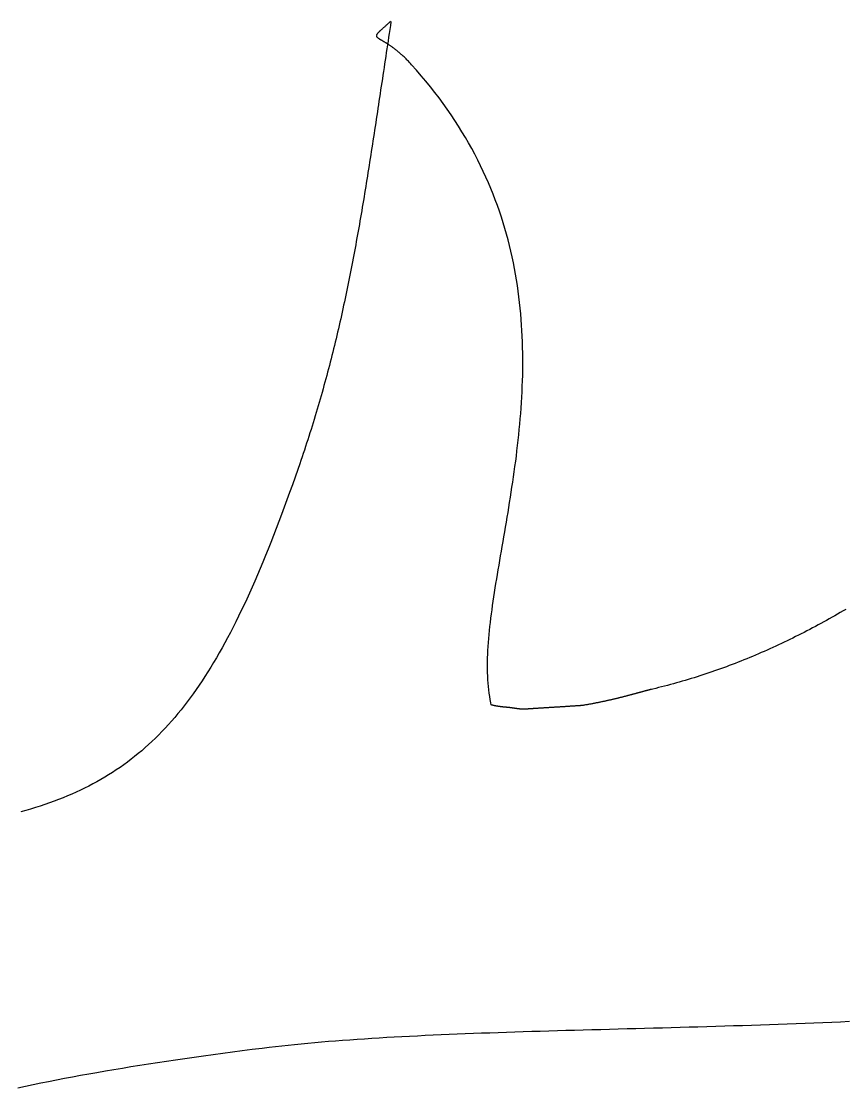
# Model space of a CAD drawing. Extents: x -41.2 to 15.8, y -4.2 to 22.
# Drawn here: x -19.85 to -16.299, y 7.179 to 11.771 of the extents above; entities that cross this region are included whole.
import ezdxf

# ---------------------------------------------------------------- set-up
doc = ezdxf.new("R2010")
doc.units = 0
doc.header["$MEASUREMENT"] = 0
doc.layers.add('LAYER_1', color=7, linetype='CONTINUOUS')

msp = doc.modelspace()

# ---------------------------------------------------------------- linework, layer by layer
at = {"layer": 'LAYER_1', "color": 7}
for points in [[(-16.2984, 9.23888, 0), (-16.3102, 9.23195, 0), (-16.322, 9.22506, 0), (-16.3338, 9.21822, 0), (-16.3456, 9.21143, 0), (-16.3575, 9.20469, 0), (-16.3694, 9.19799, 0), (-16.3813, 9.19134, 0), (-16.3933, 9.18474, 0), (-16.4053, 9.17819, 0), (-16.4173, 9.17168, 0), (-16.4293, 9.16523, 0), (-16.4414, 9.15883, 0), (-16.4535, 9.15247, 0), (-16.4656, 9.14617, 0), (-16.4777, 9.13992, 0), (-16.4899, 9.13372, 0), (-16.5021, 9.12757, 0), (-16.5143, 9.12148, 0), (-16.5265, 9.11544, 0), (-16.5388, 9.10945, 0), (-16.551, 9.10351, 0), (-16.5633, 9.09763, 0), (-16.5756, 9.09181, 0), (-16.588, 9.08604, 0), (-16.6003, 9.08032, 0), (-16.6127, 9.07466, 0), (-16.6251, 9.06906, 0), (-16.6375, 9.06351, 0), (-16.6499, 9.05802, 0), (-16.6624, 9.05259, 0), (-16.6748, 9.04721, 0), (-16.6873, 9.04189, 0), (-16.6998, 9.03664, 0), (-16.7123, 9.03144, 0), (-16.7248, 9.0263, 0), (-16.7374, 9.02122, 0), (-16.7499, 9.0162, 0), (-16.7625, 9.01124, 0), (-16.775, 9.00635, 0), (-16.7876, 9.00151, 0), (-16.8002, 8.99674, 0), (-16.8128, 8.99203, 0), (-16.8254, 8.98738, 0), (-16.8381, 8.9828, 0), (-16.8507, 8.97827, 0), (-16.8633, 8.97382, 0), (-16.876, 8.96943, 0), (-16.8886, 8.9651, 0), (-16.9013, 8.96084, 0), (-16.914, 8.95664, 0), (-16.9267, 8.95251, 0), (-16.9393, 8.94845, 0), (-16.952, 8.94445, 0), (-16.9647, 8.94052, 0), (-16.9774, 8.93666, 0), (-16.9901, 8.93287, 0), (-17.0028, 8.92914, 0), (-17.0155, 8.92549, 0), (-17.0282, 8.9219, 0), (-17.0409, 8.91839, 0), (-17.0537, 8.91494, 0), (-17.0664, 8.91157, 0), (-17.0791, 8.90827, 0), (-17.0918, 8.90503, 0), (-17.1045, 8.90187, 0), (-17.1172, 8.89879, 0), (-17.1299, 8.89577, 0), (-17.1356, 8.89445, 0), (-17.1368, 8.89417, 0), (-17.138, 8.89388, 0), (-17.1392, 8.89359, 0), (-17.1405, 8.89328, 0), (-17.1417, 8.89297, 0), (-17.143, 8.89265, 0), (-17.1443, 8.89232, 0), (-17.1456, 8.89199, 0), (-17.147, 8.89165, 0), (-17.1483, 8.8913, 0), (-17.1497, 8.89095, 0), (-17.1511, 8.89059, 0), (-17.1525, 8.89022, 0), (-17.1539, 8.88984, 0), (-17.1554, 8.88946, 0), (-17.1568, 8.88907, 0), (-17.1583, 8.88867, 0), (-17.1598, 8.88827, 0), (-17.1613, 8.88786, 0), (-17.1629, 8.88745, 0), (-17.1644, 8.88703, 0), (-17.166, 8.8866, 0), (-17.1676, 8.88617, 0), (-17.1692, 8.88573, 0), (-17.1708, 8.88529, 0), (-17.1725, 8.88484, 0), (-17.1741, 8.88438, 0), (-17.1758, 8.88392, 0), (-17.1775, 8.88345, 0), (-17.1792, 8.88298, 0), (-17.181, 8.8825, 0), (-17.1827, 8.88202, 0), (-17.1845, 8.88153, 0), (-17.1863, 8.88103, 0), (-17.1881, 8.88054, 0), (-17.1899, 8.88003, 0), (-17.1918, 8.87952, 0), (-17.1936, 8.87901, 0), (-17.1955, 8.87849, 0), (-17.1974, 8.87797, 0), (-17.1993, 8.87744, 0), (-17.2013, 8.87691, 0), (-17.2032, 8.87638, 0), (-17.2052, 8.87584, 0), (-17.2072, 8.87529, 0), (-17.2092, 8.87475, 0), (-17.2112, 8.87419, 0), (-17.2133, 8.87364, 0), (-17.2153, 8.87308, 0), (-17.2174, 8.87252, 0), (-17.2195, 8.87195, 0), (-17.2216, 8.87138, 0), (-17.2238, 8.8708, 0), (-17.2259, 8.87023, 0), (-17.2281, 8.86965, 0), (-17.2303, 8.86906, 0), (-17.2325, 8.86847, 0), (-17.2348, 8.86788, 0), (-17.237, 8.86729, 0), (-17.2393, 8.8667, 0), (-17.2416, 8.8661, 0), (-17.2439, 8.8655, 0), (-17.2462, 8.86489, 0), (-17.2485, 8.86428, 0), (-17.2509, 8.86368, 0), (-17.2533, 8.86306, 0), (-17.2557, 8.86245, 0), (-17.2581, 8.86183, 0), (-17.2605, 8.86122, 0), (-17.263, 8.8606, 0), (-17.2655, 8.85997, 0), (-17.268, 8.85935, 0), (-17.2705, 8.85873, 0), (-17.273, 8.8581, 0), (-17.2755, 8.85747, 0), (-17.2781, 8.85684, 0), (-17.2807, 8.85621, 0), (-17.2833, 8.85557, 0), (-17.2859, 8.85494, 0), (-17.2886, 8.8543, 0), (-17.2912, 8.85367, 0), (-17.2939, 8.85303, 0), (-17.2966, 8.85239, 0), (-17.2993, 8.85175, 0), (-17.302, 8.85111, 0), (-17.3048, 8.85047, 0), (-17.3076, 8.84983, 0), (-17.3104, 8.84919, 0), (-17.3132, 8.84855, 0), (-17.316, 8.8479, 0), (-17.3188, 8.84726, 0), (-17.3217, 8.84662, 0), (-17.3246, 8.84598, 0), (-17.3275, 8.84533, 0), (-17.3304, 8.84469, 0), (-17.3334, 8.84405, 0), (-17.3363, 8.84341, 0), (-17.3393, 8.84276, 0), (-17.3423, 8.84212, 0), (-17.3453, 8.84148, 0), (-17.3484, 8.84084, 0), (-17.3514, 8.8402, 0), (-17.3545, 8.83956, 0), (-17.3576, 8.83892, 0), (-17.3607, 8.83829, 0), (-17.3638, 8.83765, 0), (-17.367, 8.83702, 0), (-17.3701, 8.83638, 0), (-17.3733, 8.83575, 0), (-17.3765, 8.83512, 0), (-17.3797, 8.83449, 0), (-17.383, 8.83386, 0), (-17.3863, 8.83324, 0), (-17.3895, 8.83261, 0), (-17.3928, 8.83199, 0), (-17.3962, 8.83137, 0), (-17.3995, 8.83075, 0), (-17.4029, 8.83013, 0), (-17.4062, 8.82952, 0), (-17.4096, 8.82891, 0), (-17.413, 8.8283, 0), (-17.4165, 8.82769, 0), (-17.4199, 8.82708, 0), (-17.4234, 8.82648, 0), (-17.4269, 8.82588, 0), (-17.4304, 8.82528, 0), (-17.4339, 8.82469, 0), (-17.4344, 8.82462, 0), (-17.4345, 8.82461, 0), (-17.4347, 8.82459, 0), (-17.4351, 8.82458, 0), (-17.4354, 8.82455, 0), (-17.4359, 8.82452, 0), (-17.4365, 8.82448, 0), (-17.4371, 8.82444, 0), (-17.4379, 8.8244, 0), (-17.4387, 8.82435, 0), (-17.4396, 8.82429, 0), (-17.4405, 8.82423, 0), (-17.4416, 8.82416, 0), (-17.4427, 8.82409, 0), (-17.4439, 8.82401, 0), (-17.4452, 8.82393, 0), (-17.4465, 8.82385, 0), (-17.4479, 8.82376, 0), (-17.4494, 8.82367, 0), (-17.4509, 8.82357, 0), (-17.4525, 8.82347, 0), (-17.4542, 8.82336, 0), (-17.4559, 8.82326, 0), (-17.4577, 8.82314, 0), (-17.4595, 8.82303, 0), (-17.4614, 8.82291, 0), (-17.4634, 8.82278, 0), (-17.4654, 8.82265, 0), (-17.4675, 8.82252, 0), (-17.4696, 8.82239, 0), (-17.4717, 8.82225, 0), (-17.4739, 8.82211, 0), (-17.4762, 8.82197, 0), (-17.4785, 8.82182, 0), (-17.4809, 8.82167, 0), (-17.4832, 8.82152, 0), (-17.4857, 8.82137, 0), (-17.4881, 8.82121, 0), (-17.4906, 8.82105, 0), (-17.4932, 8.82089, 0), (-17.4958, 8.82073, 0), (-17.4984, 8.82056, 0), (-17.501, 8.8204, 0), (-17.5037, 8.82023, 0), (-17.5064, 8.82006, 0), (-17.5092, 8.81988, 0), (-17.5119, 8.81971, 0), (-17.5147, 8.81953, 0), (-17.5175, 8.81935, 0), (-17.5203, 8.81917, 0), (-17.5232, 8.81899, 0), (-17.5261, 8.81881, 0), (-17.5289, 8.81863, 0), (-17.5318, 8.81845, 0), (-17.5348, 8.81826, 0), (-17.5377, 8.81807, 0), (-17.5406, 8.81789, 0), (-17.5436, 8.8177, 0), (-17.5465, 8.81751, 0), (-17.5495, 8.81733, 0), (-17.5525, 8.81714, 0), (-17.5555, 8.81695, 0), (-17.5585, 8.81676, 0), (-17.5614, 8.81657, 0), (-17.5644, 8.81638, 0), (-17.5674, 8.81619, 0), (-17.5704, 8.816, 0), (-17.5734, 8.81582, 0), (-17.5763, 8.81563, 0), (-17.5793, 8.81544, 0), (-17.5822, 8.81525, 0), (-17.5852, 8.81507, 0), (-17.5881, 8.81488, 0), (-17.591, 8.8147, 0), (-17.5939, 8.81451, 0), (-17.5968, 8.81433, 0), (-17.5997, 8.81415, 0), (-17.6025, 8.81397, 0), (-17.6054, 8.81379, 0), (-17.6082, 8.81361, 0), (-17.611, 8.81343, 0), (-17.6137, 8.81326, 0), (-17.6165, 8.81309, 0), (-17.6192, 8.81292, 0), (-17.6218, 8.81275, 0), (-17.6245, 8.81258, 0), (-17.6271, 8.81241, 0), (-17.6297, 8.81225, 0), (-17.6322, 8.81209, 0), (-17.6347, 8.81193, 0), (-17.6372, 8.81177, 0), (-17.6396, 8.81162, 0), (-17.642, 8.81147, 0), (-17.6444, 8.81132, 0), (-17.6467, 8.81117, 0), (-17.6489, 8.81103, 0), (-17.6511, 8.81089, 0), (-17.6533, 8.81075, 0), (-17.6554, 8.81062, 0), (-17.6575, 8.81049, 0), (-17.6595, 8.81036, 0), (-17.6614, 8.81024, 0), (-17.6633, 8.81012, 0), (-17.6652, 8.81, 0), (-17.6669, 8.80989, 0), (-17.6687, 8.80978, 0), (-17.6703, 8.80967, 0), (-17.6719, 8.80957, 0), (-17.6735, 8.80948, 0), (-17.6749, 8.80938, 0), (-17.6763, 8.80929, 0), (-17.6777, 8.80921, 0), (-17.6789, 8.80913, 0), (-17.6801, 8.80905, 0), (-17.6812, 8.80898, 0), (-17.6823, 8.80892, 0), (-17.6832, 8.80886, 0), (-17.6841, 8.8088, 0), (-17.6849, 8.80875, 0), (-17.6857, 8.8087, 0), (-17.6863, 8.80866, 0), (-17.6869, 8.80863, 0), (-17.6874, 8.8086, 0), (-17.6878, 8.80857, 0), (-17.6881, 8.80855, 0), (-17.6883, 8.80854, 0), (-17.6884, 8.80853, 0), (-17.6885, 8.80853, 0), (-17.689, 8.80856, 0), (-17.6895, 8.80858, 0), (-17.6901, 8.80861, 0), (-17.6906, 8.80864, 0), (-17.6911, 8.80867, 0), (-17.6916, 8.8087, 0), (-17.6922, 8.80873, 0), (-17.6927, 8.80877, 0), (-17.6932, 8.80881, 0), (-17.6938, 8.80884, 0), (-17.6943, 8.80888, 0), (-17.6948, 8.80893, 0), (-17.6954, 8.80897, 0), (-17.6959, 8.80901, 0), (-17.6965, 8.80906, 0), (-17.697, 8.80911, 0), (-17.6976, 8.80915, 0), (-17.6981, 8.8092, 0), (-17.6987, 8.80926, 0), (-17.6992, 8.80931, 0), (-17.6998, 8.80936, 0), (-17.7003, 8.80942, 0), (-17.7009, 8.80947, 0), (-17.7014, 8.80953, 0), (-17.702, 8.80959, 0), (-17.7025, 8.80965, 0), (-17.7031, 8.80971, 0), (-17.7036, 8.80977, 0), (-17.7042, 8.80983, 0), (-17.7047, 8.80989, 0), (-17.7053, 8.80996, 0), (-17.7059, 8.81002, 0), (-17.7064, 8.81009, 0), (-17.707, 8.81016, 0), (-17.7076, 8.81023, 0), (-17.7081, 8.81029, 0), (-17.7087, 8.81036, 0), (-17.7092, 8.81043, 0), (-17.7098, 8.81051, 0), (-17.7104, 8.81058, 0), (-17.7109, 8.81065, 0), (-17.7115, 8.81072, 0), (-17.7121, 8.8108, 0), (-17.7126, 8.81087, 0), (-17.7132, 8.81095, 0), (-17.7138, 8.81102, 0), (-17.7143, 8.8111, 0), (-17.7149, 8.81118, 0), (-17.7155, 8.81125, 0), (-17.716, 8.81133, 0), (-17.7166, 8.81141, 0), (-17.7172, 8.81149, 0), (-17.7177, 8.81157, 0), (-17.7183, 8.81165, 0), (-17.7189, 8.81173, 0), (-17.7194, 8.81181, 0), (-17.72, 8.81189, 0), (-17.7205, 8.81197, 0), (-17.7211, 8.81205, 0), (-17.7217, 8.81213, 0), (-17.7222, 8.81221, 0), (-17.7228, 8.8123, 0), (-17.7234, 8.81238, 0), (-17.7239, 8.81246, 0), (-17.7245, 8.81254, 0), (-17.725, 8.81262, 0), (-17.7256, 8.81271, 0), (-17.7261, 8.81279, 0), (-17.7267, 8.81287, 0), (-17.7273, 8.81295, 0), (-17.7278, 8.81303, 0), (-17.7284, 8.81311, 0), (-17.7289, 8.8132, 0), (-17.7295, 8.81328, 0), (-17.73, 8.81336, 0), (-17.7306, 8.81344, 0), (-17.7311, 8.81352, 0), (-17.7317, 8.8136, 0), (-17.7322, 8.81368, 0), (-17.7327, 8.81376, 0), (-17.7333, 8.81384, 0), (-17.7338, 8.81392, 0), (-17.7344, 8.814, 0), (-17.7349, 8.81408, 0), (-17.7354, 8.81416, 0), (-17.736, 8.81423, 0), (-17.7365, 8.81431, 0), (-17.737, 8.81439, 0), (-17.7376, 8.81446, 0), (-17.7381, 8.81454, 0), (-17.7386, 8.81461, 0), (-17.7391, 8.81469, 0), (-17.7397, 8.81476, 0), (-17.7402, 8.81483, 0), (-17.7407, 8.81491, 0), (-17.7412, 8.81498, 0), (-17.7417, 8.81505, 0), (-17.7422, 8.81512, 0), (-17.7427, 8.81519, 0), (-17.7432, 8.81526, 0), (-17.7438, 8.81532, 0), (-17.7443, 8.81539, 0), (-17.7448, 8.81546, 0), (-17.7452, 8.81552, 0), (-17.7457, 8.81558, 0), (-17.7462, 8.81565, 0), (-17.7467, 8.81571, 0), (-17.7472, 8.81577, 0), (-17.7477, 8.81583, 0), (-17.7482, 8.81589, 0), (-17.7486, 8.81594, 0), (-17.7491, 8.816, 0), (-17.7496, 8.81606, 0), (-17.7501, 8.81611, 0), (-17.7505, 8.81616, 0), (-17.751, 8.81621, 0), (-17.7515, 8.81626, 0), (-17.7519, 8.81631, 0), (-17.7524, 8.81636, 0), (-17.7528, 8.8164, 0), (-17.7533, 8.81645, 0), (-17.7537, 8.81649, 0), (-17.7542, 8.81653, 0), (-17.7546, 8.81657, 0), (-17.755, 8.81661, 0), (-17.7555, 8.81665, 0), (-17.7559, 8.81669, 0), (-17.7563, 8.81672, 0), (-17.7568, 8.81676, 0), (-17.7572, 8.81679, 0), (-17.7576, 8.81683, 0), (-17.7581, 8.81687, 0), (-17.7586, 8.8169, 0), (-17.759, 8.81694, 0), (-17.7595, 8.81698, 0), (-17.7599, 8.81702, 0), (-17.7604, 8.81706, 0), (-17.7609, 8.8171, 0), (-17.7613, 8.81714, 0), (-17.7618, 8.81718, 0), (-17.7623, 8.81722, 0), (-17.7628, 8.81726, 0), (-17.7633, 8.81731, 0), (-17.7638, 8.81735, 0), (-17.7642, 8.8174, 0), (-17.7647, 8.81744, 0), (-17.7652, 8.81749, 0), (-17.7657, 8.81753, 0), (-17.7662, 8.81758, 0), (-17.7667, 8.81763, 0), (-17.7672, 8.81767, 0), (-17.7678, 8.81772, 0), (-17.7683, 8.81777, 0), (-17.7688, 8.81782, 0), (-17.7693, 8.81787, 0), (-17.7698, 8.81793, 0), (-17.7703, 8.81798, 0), (-17.7709, 8.81803, 0), (-17.7714, 8.81808, 0), (-17.7719, 8.81814, 0), (-17.7724, 8.81819, 0), (-17.773, 8.81825, 0), (-17.7735, 8.8183, 0), (-17.774, 8.81836, 0), (-17.7746, 8.81842, 0), (-17.7751, 8.81848, 0), (-17.7757, 8.81854, 0), (-17.7762, 8.8186, 0), (-17.7767, 8.81866, 0), (-17.7773, 8.81872, 0), (-17.7778, 8.81878, 0), (-17.7784, 8.81885, 0), (-17.7789, 8.81891, 0), (-17.7795, 8.81897, 0), (-17.7801, 8.81904, 0), (-17.7806, 8.81911, 0), (-17.7812, 8.81917, 0), (-17.7817, 8.81924, 0), (-17.7823, 8.81931, 0), (-17.7828, 8.81938, 0), (-17.7834, 8.81945, 0), (-17.784, 8.81952, 0), (-17.7845, 8.81959, 0), (-17.7851, 8.81966, 0), (-17.7857, 8.81974, 0), (-17.7862, 8.81981, 0), (-17.7868, 8.81989, 0), (-17.7874, 8.81996, 0), (-17.7879, 8.82004, 0), (-17.7885, 8.82012, 0), (-17.7891, 8.8202, 0), (-17.7897, 8.82028, 0), (-17.7902, 8.82036, 0), (-17.7908, 8.82044, 0), (-17.7914, 8.82052, 0), (-17.792, 8.8206, 0), (-17.7925, 8.82069, 0), (-17.7931, 8.82077, 0), (-17.7937, 8.82086, 0), (-17.7943, 8.82095, 0), (-17.7949, 8.82103, 0), (-17.7954, 8.82112, 0), (-17.796, 8.82121, 0), (-17.7966, 8.8213, 0), (-17.7972, 8.82139, 0), (-17.7977, 8.82149, 0), (-17.7983, 8.82158, 0), (-17.7989, 8.82167, 0), (-17.7995, 8.82177, 0), (-17.8001, 8.82187, 0), (-17.8006, 8.82196, 0), (-17.8012, 8.82206, 0), (-17.8018, 8.82216, 0), (-17.8024, 8.82226, 0), (-17.803, 8.82236, 0), (-17.8035, 8.82246, 0), (-17.8041, 8.82257, 0), (-17.8047, 8.82267, 0), (-17.8053, 8.82278, 0), (-17.8058, 8.82288, 0), (-17.8064, 8.82299, 0), (-17.807, 8.8231, 0), (-17.8076, 8.82321, 0), (-17.8081, 8.82332, 0), (-17.8087, 8.82343, 0), (-17.8093, 8.82355, 0), (-17.8099, 8.82366, 0), (-17.8104, 8.82377, 0), (-17.811, 8.82389, 0), (-17.8116, 8.82401, 0), (-17.8121, 8.82413, 0), (-17.8127, 8.82425, 0), (-17.8133, 8.82437, 0), (-17.8138, 8.82449, 0), (-17.8144, 8.82461, 0), (-17.815, 8.82473, 0), (-17.8155, 8.82486, 0), (-17.8161, 8.82499, 0), (-17.8166, 8.82511, 0), (-17.8172, 8.82524, 0), (-17.8178, 8.82537, 0), (-17.8183, 8.8255, 0), (-17.8189, 8.82563, 0), (-17.8194, 8.82577, 0), (-17.82, 8.8259, 0), (-17.8205, 8.82604, 0), (-17.8211, 8.82617, 0), (-17.8216, 8.82631, 0), (-17.8221, 8.82645, 0), (-17.8227, 8.82659, 0), (-17.8232, 8.82673, 0), (-17.8238, 8.82687, 0), (-17.8243, 8.82702, 0), (-17.8248, 8.82716, 0), (-17.8254, 8.82731, 0), (-17.8275, 8.83653, 0), (-17.8302, 8.8501, 0), (-17.8325, 8.8639, 0), (-17.8346, 8.87791, 0), (-17.8364, 8.89215, 0), (-17.8379, 8.90659, 0), (-17.8392, 8.92126, 0), (-17.8402, 8.93613, 0), (-17.8409, 8.95121, 0), (-17.8414, 8.9665, 0), (-17.8417, 8.982, 0), (-17.8417, 8.99769, 0), (-17.8416, 9.01359, 0), (-17.8412, 9.02968, 0), (-17.8406, 9.04597, 0), (-17.8398, 9.06245, 0), (-17.8388, 9.07913, 0), (-17.8376, 9.09599, 0), (-17.8362, 9.11303, 0), (-17.8347, 9.13027, 0), (-17.833, 9.14768, 0), (-17.8311, 9.16527, 0), (-17.8291, 9.18304, 0), (-17.8269, 9.20099, 0), (-17.8246, 9.2191, 0), (-17.8222, 9.23739, 0), (-17.8197, 9.25585, 0), (-17.817, 9.27447, 0), (-17.8142, 9.29326, 0), (-17.8113, 9.3122, 0), (-17.8084, 9.33131, 0), (-17.8053, 9.35057, 0), (-17.8022, 9.36999, 0), (-17.7989, 9.38956, 0), (-17.7956, 9.40928, 0), (-17.7923, 9.42915, 0), (-17.7889, 9.44916, 0), (-17.7855, 9.46931, 0), (-17.782, 9.48961, 0), (-17.7784, 9.51005, 0), (-17.7749, 9.53062, 0), (-17.7713, 9.55132, 0), (-17.7678, 9.57216, 0), (-17.7642, 9.59313, 0), (-17.7606, 9.61422, 0), (-17.7571, 9.63544, 0), (-17.7535, 9.65678, 0), (-17.75, 9.67825, 0), (-17.7465, 9.69983, 0), (-17.743, 9.72152, 0), (-17.7396, 9.74333, 0), (-17.7363, 9.76526, 0), (-17.733, 9.78729, 0), (-17.7298, 9.80943, 0), (-17.7266, 9.83167, 0), (-17.7235, 9.85401, 0), (-17.7205, 9.87646, 0), (-17.7176, 9.899, 0), (-17.7148, 9.92164, 0), (-17.7122, 9.94437, 0), (-17.7096, 9.96719, 0), (-17.7071, 9.9901, 0), (-17.7048, 10.0131, 0), (-17.7026, 10.0362, 0), (-17.7006, 10.0593, 0), (-17.6987, 10.0826, 0), (-17.697, 10.1059, 0), (-17.6954, 10.1293, 0), (-17.694, 10.1528, 0), (-17.6928, 10.1763, 0), (-17.6918, 10.1999, 0), (-17.691, 10.2236, 0), (-17.6903, 10.2473, 0), (-17.6899, 10.2711, 0), (-17.6897, 10.295, 0), (-17.6897, 10.3189, 0), (-17.6899, 10.3429, 0), (-17.6904, 10.3669, 0), (-17.6911, 10.391, 0), (-17.6921, 10.4151, 0), (-17.6933, 10.4392, 0), (-17.6947, 10.4635, 0), (-17.6965, 10.4877, 0), (-17.6985, 10.512, 0), (-17.7008, 10.5363, 0), (-17.7034, 10.5607, 0), (-17.7063, 10.5851, 0), (-17.7095, 10.6095, 0), (-17.7131, 10.6339, 0), (-17.7169, 10.6584, 0), (-17.7211, 10.6829, 0), (-17.7256, 10.7074, 0), (-17.7304, 10.732, 0), (-17.7356, 10.7565, 0), (-17.7411, 10.7811, 0), (-17.747, 10.8056, 0), (-17.7533, 10.8302, 0), (-17.7599, 10.8548, 0), (-17.767, 10.8794, 0), (-17.7744, 10.904, 0), (-17.7822, 10.9286, 0), (-17.7904, 10.9532, 0), (-17.799, 10.9778, 0), (-17.8081, 11.0024, 0), (-17.8176, 11.027, 0), (-17.8275, 11.0516, 0), (-17.8378, 11.0761, 0), (-17.8486, 11.1006, 0), (-17.8598, 11.1252, 0), (-17.8715, 11.1497, 0), (-17.8837, 11.1741, 0), (-17.8964, 11.1986, 0), (-17.9095, 11.223, 0), (-17.9231, 11.2474, 0), (-17.9372, 11.2718, 0), (-17.9518, 11.2961, 0), (-17.9669, 11.3204, 0), (-17.9826, 11.3447, 0), (-17.9987, 11.3689, 0), (-18.0154, 11.393, 0), (-18.0326, 11.4172, 0), (-18.0504, 11.4413, 0), (-18.0687, 11.4653, 0), (-18.0876, 11.4893, 0), (-18.107, 11.5132, 0), (-18.1271, 11.5371, 0), (-18.1477, 11.5609, 0), (-18.1688, 11.5846, 0), (-18.173, 11.5892, 0), (-18.1763, 11.5927, 0), (-18.1795, 11.5962, 0), (-18.1828, 11.5996, 0), (-18.186, 11.6029, 0), (-18.1891, 11.6061, 0), (-18.1923, 11.6092, 0), (-18.1954, 11.6123, 0), (-18.1985, 11.6153, 0), (-18.2015, 11.6182, 0), (-18.2045, 11.621, 0), (-18.2075, 11.6238, 0), (-18.2105, 11.6265, 0), (-18.2134, 11.6291, 0), (-18.2163, 11.6317, 0), (-18.2191, 11.6342, 0), (-18.222, 11.6366, 0), (-18.2248, 11.639, 0), (-18.2275, 11.6413, 0), (-18.2302, 11.6435, 0), (-18.2329, 11.6457, 0), (-18.2356, 11.6478, 0), (-18.2382, 11.6499, 0), (-18.2408, 11.6519, 0), (-18.2433, 11.6538, 0), (-18.2458, 11.6557, 0), (-18.2483, 11.6575, 0), (-18.2507, 11.6593, 0), (-18.2531, 11.661, 0), (-18.2555, 11.6627, 0), (-18.2578, 11.6643, 0), (-18.2601, 11.6659, 0), (-18.2624, 11.6674, 0), (-18.2646, 11.6689, 0), (-18.2667, 11.6704, 0), (-18.2689, 11.6718, 0), (-18.271, 11.6731, 0), (-18.273, 11.6744, 0), (-18.275, 11.6757, 0), (-18.277, 11.6769, 0), (-18.2789, 11.6781, 0), (-18.2808, 11.6793, 0), (-18.2827, 11.6804, 0), (-18.2845, 11.6815, 0), (-18.2863, 11.6826, 0), (-18.288, 11.6836, 0), (-18.2897, 11.6846, 0), (-18.2913, 11.6855, 0), (-18.2929, 11.6865, 0), (-18.2945, 11.6874, 0), (-18.296, 11.6883, 0), (-18.2974, 11.6891, 0), (-18.2988, 11.69, 0), (-18.3002, 11.6908, 0), (-18.3016, 11.6916, 0), (-18.3028, 11.6923, 0), (-18.3041, 11.6931, 0), (-18.3053, 11.6938, 0), (-18.3064, 11.6946, 0), (-18.3075, 11.6953, 0), (-18.3086, 11.696, 0), (-18.3096, 11.6966, 0), (-18.3106, 11.6973, 0), (-18.3115, 11.698, 0), (-18.3123, 11.6986, 0), (-18.3131, 11.6993, 0), (-18.3139, 11.6999, 0), (-18.3146, 11.7005, 0), (-18.3153, 11.7012, 0), (-18.3159, 11.7018, 0), (-18.3165, 11.7024, 0), (-18.317, 11.703, 0), (-18.3175, 11.7037, 0), (-18.3179, 11.7043, 0), (-18.3183, 11.7049, 0), (-18.3186, 11.7055, 0), (-18.3188, 11.7062, 0), (-18.3191, 11.7068, 0), (-18.3192, 11.7075, 0), (-18.3193, 11.7081, 0), (-18.3194, 11.7088, 0), (-18.3194, 11.7095, 0), (-18.3193, 11.7102, 0), (-18.3192, 11.7109, 0), (-18.3191, 11.7116, 0), (-18.3188, 11.7124, 0), (-18.3186, 11.7131, 0), (-18.3182, 11.7139, 0), (-18.3179, 11.7147, 0), (-18.3174, 11.7155, 0), (-18.3169, 11.7163, 0), (-18.3164, 11.7172, 0), (-18.3158, 11.7181, 0), (-18.3151, 11.719, 0), (-18.3144, 11.7199, 0), (-18.3136, 11.7209, 0), (-18.3128, 11.7219, 0), (-18.3119, 11.7229, 0), (-18.3109, 11.724, 0), (-18.3099, 11.7251, 0), (-18.3088, 11.7262, 0), (-18.3077, 11.7274, 0), (-18.3065, 11.7286, 0), (-18.3053, 11.7298, 0), (-18.304, 11.7311, 0), (-18.3026, 11.7324, 0), (-18.3012, 11.7337, 0), (-18.2997, 11.7351, 0), (-18.2981, 11.7366, 0), (-18.2965, 11.7381, 0), (-18.2948, 11.7396, 0), (-18.2931, 11.7412, 0), (-18.2913, 11.7428, 0), (-18.2894, 11.7445, 0), (-18.2875, 11.7462, 0), (-18.2855, 11.748, 0), (-18.2834, 11.7498, 0), (-18.2813, 11.7517, 0), (-18.2791, 11.7537, 0), (-18.2768, 11.7557, 0), (-18.2745, 11.7577, 0), (-18.2721, 11.7598, 0), (-18.2697, 11.762, 0), (-18.2672, 11.7643, 0), (-18.2646, 11.7666, 0), (-18.2619, 11.7689, 0), (-18.2592, 11.7714, 0), (-18.2576, 11.7695, 0), (-18.2602, 11.7528, 0), (-18.2628, 11.7361, 0), (-18.2653, 11.7194, 0), (-18.2678, 11.7028, 0), (-18.2704, 11.6863, 0), (-18.2729, 11.6698, 0), (-18.2754, 11.6534, 0), (-18.2778, 11.637, 0), (-18.2803, 11.6206, 0), (-18.2828, 11.6043, 0), (-18.2852, 11.5881, 0), (-18.2877, 11.5719, 0), (-18.2901, 11.5558, 0), (-18.2925, 11.5397, 0), (-18.2949, 11.5236, 0), (-18.2973, 11.5076, 0), (-18.2997, 11.4916, 0), (-18.3021, 11.4757, 0), (-18.3045, 11.4598, 0), (-18.3069, 11.444, 0), (-18.3093, 11.4282, 0), (-18.3116, 11.4124, 0), (-18.314, 11.3967, 0), (-18.3164, 11.381, 0), (-18.3187, 11.3654, 0), (-18.3211, 11.3498, 0), (-18.3235, 11.3342, 0), (-18.3258, 11.3187, 0), (-18.3282, 11.3032, 0), (-18.3305, 11.2878, 0), (-18.3329, 11.2724, 0), (-18.3353, 11.257, 0), (-18.3376, 11.2417, 0), (-18.34, 11.2264, 0), (-18.3424, 11.2111, 0), (-18.3448, 11.1958, 0), (-18.3471, 11.1806, 0), (-18.3495, 11.1655, 0), (-18.3519, 11.1503, 0), (-18.3543, 11.1352, 0), (-18.3567, 11.1201, 0), (-18.3591, 11.1051, 0), (-18.3615, 11.09, 0), (-18.364, 11.075, 0), (-18.3664, 11.06, 0), (-18.3688, 11.0451, 0), (-18.3713, 11.0302, 0), (-18.3738, 11.0153, 0), (-18.3762, 11.0004, 0), (-18.3787, 10.9856, 0), (-18.3812, 10.9707, 0), (-18.3837, 10.9559, 0), (-18.3863, 10.9412, 0), (-18.3888, 10.9264, 0), (-18.3914, 10.9117, 0), (-18.3939, 10.8969, 0), (-18.3965, 10.8823, 0), (-18.3991, 10.8676, 0), (-18.4017, 10.8529, 0), (-18.4044, 10.8383, 0), (-18.407, 10.8237, 0), (-18.4097, 10.809, 0), (-18.4124, 10.7945, 0), (-18.4151, 10.7799, 0), (-18.4179, 10.7653, 0), (-18.4206, 10.7508, 0), (-18.4234, 10.7362, 0), (-18.4262, 10.7217, 0), (-18.429, 10.7072, 0), (-18.4318, 10.6927, 0), (-18.4347, 10.6782, 0), (-18.4376, 10.6638, 0), (-18.4405, 10.6493, 0), (-18.4435, 10.6348, 0), (-18.4464, 10.6204, 0), (-18.4494, 10.606, 0), (-18.4525, 10.5915, 0), (-18.4555, 10.5771, 0), (-18.4586, 10.5627, 0), (-18.4617, 10.5483, 0), (-18.4648, 10.5339, 0), (-18.468, 10.5195, 0), (-18.4712, 10.5051, 0), (-18.4744, 10.4907, 0), (-18.4777, 10.4763, 0), (-18.481, 10.4619, 0), (-18.4843, 10.4475, 0), (-18.4876, 10.4331, 0), (-18.491, 10.4187, 0), (-18.4945, 10.4043, 0), (-18.4979, 10.3899, 0), (-18.5014, 10.3755, 0), (-18.5049, 10.3611, 0), (-18.5085, 10.3467, 0), (-18.5121, 10.3323, 0), (-18.5158, 10.3179, 0), (-18.5195, 10.3035, 0), (-18.5232, 10.2891, 0), (-18.5269, 10.2747, 0), (-18.5307, 10.2603, 0), (-18.5346, 10.2458, 0), (-18.5385, 10.2314, 0), (-18.5424, 10.2169, 0), (-18.5464, 10.2025, 0), (-18.5504, 10.188, 0), (-18.5544, 10.1735, 0), (-18.5585, 10.159, 0), (-18.5627, 10.1445, 0), (-18.5669, 10.13, 0), (-18.5711, 10.1154, 0), (-18.5754, 10.1009, 0), (-18.5797, 10.0863, 0), (-18.5841, 10.0718, 0), (-18.5885, 10.0572, 0), (-18.593, 10.0426, 0), (-18.5975, 10.0279, 0), (-18.6021, 10.0133, 0), (-18.6067, 9.99864, 0), (-18.6114, 9.98397, 0), (-18.6161, 9.96927, 0), (-18.6209, 9.95456, 0), (-18.6257, 9.93982, 0), (-18.6306, 9.92506, 0), (-18.6355, 9.91029, 0), (-18.6405, 9.89549, 0), (-18.6455, 9.88066, 0), (-18.6506, 9.86582, 0), (-18.6591, 9.84159, 0), (-18.6708, 9.80808, 0), (-18.6825, 9.77504, 0), (-18.6942, 9.74248, 0), (-18.7058, 9.7104, 0), (-18.7174, 9.67878, 0), (-18.729, 9.64763, 0), (-18.7406, 9.61694, 0), (-18.7521, 9.58671, 0), (-18.7636, 9.55693, 0), (-18.7752, 9.5276, 0), (-18.7867, 9.49872, 0), (-18.7982, 9.47029, 0), (-18.8097, 9.4423, 0), (-18.8212, 9.41474, 0), (-18.8328, 9.38762, 0), (-18.8443, 9.36092, 0), (-18.8559, 9.33466, 0), (-18.8674, 9.30882, 0), (-18.8791, 9.28339, 0), (-18.8907, 9.25838, 0), (-18.9024, 9.23379, 0), (-18.9141, 9.2096, 0), (-18.9258, 9.18582, 0), (-18.9376, 9.16244, 0), (-18.9495, 9.13946, 0), (-18.9614, 9.11688, 0), (-18.9733, 9.09468, 0), (-18.9853, 9.07287, 0), (-18.9974, 9.05145, 0), (-19.0096, 9.03041, 0), (-19.0218, 9.00974, 0), (-19.0341, 8.98945, 0), (-19.0464, 8.96953, 0), (-19.0589, 8.94997, 0), (-19.0714, 8.93078, 0), (-19.0841, 8.91195, 0), (-19.0968, 8.89347, 0), (-19.1096, 8.87535, 0), (-19.1226, 8.85757, 0), (-19.1356, 8.84014, 0), (-19.1488, 8.82305, 0), (-19.162, 8.8063, 0), (-19.1754, 8.78988, 0), (-19.1889, 8.7738, 0), (-19.2025, 8.75804, 0), (-19.2163, 8.74261, 0), (-19.2302, 8.72749, 0), (-19.2442, 8.7127, 0), (-19.2584, 8.69822, 0), (-19.2727, 8.68404, 0), (-19.2872, 8.67018, 0), (-19.3018, 8.65661, 0), (-19.3166, 8.64335, 0), (-19.3316, 8.63038, 0), (-19.3467, 8.61771, 0), (-19.362, 8.60532, 0), (-19.3774, 8.59322, 0), (-19.393, 8.5814, 0), (-19.4088, 8.56986, 0), (-19.4248, 8.55859, 0), (-19.441, 8.54759, 0), (-19.4574, 8.53686, 0), (-19.474, 8.5264, 0), (-19.4907, 8.51619, 0), (-19.5077, 8.50625, 0), (-19.5249, 8.49655, 0), (-19.5423, 8.48711, 0), (-19.5599, 8.47791, 0), (-19.5777, 8.46895, 0), (-19.5958, 8.46024, 0), (-19.614, 8.45176, 0), (-19.6325, 8.44351, 0), (-19.6513, 8.43549, 0), (-19.6703, 8.42769, 0), (-19.6895, 8.42012, 0), (-19.709, 8.41277, 0), (-19.7287, 8.40563, 0), (-19.7487, 8.3987, 0), (-19.7689, 8.39198, 0), (-19.7894, 8.38546, 0), (-19.8102, 8.37914, 0), (-19.8312, 8.37302, 0), (-19.8525, 8.36709, 0)], [(-19.8645, 7.17903, 0), (-19.832, 7.18595, 0), (-19.7992, 7.19279, 0), (-19.766, 7.19956, 0), (-19.7325, 7.20625, 0), (-19.6987, 7.21288, 0), (-19.6645, 7.21943, 0), (-19.63, 7.22591, 0), (-19.5951, 7.23233, 0), (-19.5598, 7.23869, 0), (-19.5242, 7.24498, 0), (-19.4881, 7.25122, 0), (-19.4517, 7.25739, 0), (-19.4149, 7.26351, 0), (-19.3778, 7.26958, 0), (-19.3402, 7.27559, 0), (-19.3022, 7.28155, 0), (-19.2637, 7.28746, 0), (-19.2249, 7.29333, 0), (-19.1856, 7.29915, 0), (-19.1459, 7.30493, 0), (-19.1058, 7.31067, 0), (-19.0652, 7.31637, 0), (-19.0242, 7.32203, 0), (-18.9827, 7.32766, 0), (-18.9407, 7.33325, 0), (-18.8983, 7.33881, 0), (-18.8554, 7.34434, 0), (-18.812, 7.34985, 0), (-18.7828, 7.35346, 0), (-18.7558, 7.35664, 0), (-18.7285, 7.35973, 0), (-18.7008, 7.36272, 0), (-18.6727, 7.36562, 0), (-18.6442, 7.36843, 0), (-18.6154, 7.37115, 0), (-18.5862, 7.37379, 0), (-18.5566, 7.37634, 0), (-18.5267, 7.37881, 0), (-18.4965, 7.38121, 0), (-18.466, 7.38352, 0), (-18.4351, 7.38576, 0), (-18.4039, 7.38793, 0), (-18.3724, 7.39003, 0), (-18.3406, 7.39206, 0), (-18.3085, 7.39403, 0), (-18.2761, 7.39593, 0), (-18.2434, 7.39777, 0), (-18.2104, 7.39955, 0), (-18.1772, 7.40128, 0), (-18.1437, 7.40295, 0), (-18.11, 7.40456, 0), (-18.076, 7.40613, 0), (-18.0418, 7.40765, 0), (-18.0073, 7.40912, 0), (-17.9726, 7.41055, 0), (-17.9377, 7.41193, 0), (-17.9025, 7.41328, 0), (-17.8672, 7.41459, 0), (-17.8316, 7.41586, 0), (-17.7959, 7.41711, 0), (-17.7599, 7.41832, 0), (-17.7238, 7.4195, 0), (-17.6875, 7.42065, 0), (-17.6511, 7.42179, 0), (-17.6144, 7.4229, 0), (-17.5777, 7.42399, 0), (-17.5407, 7.42506, 0), (-17.5037, 7.42612, 0), (-17.4664, 7.42716, 0), (-17.4291, 7.42819, 0), (-17.3917, 7.42922, 0), (-17.3541, 7.43023, 0), (-17.3164, 7.43125, 0), (-17.2786, 7.43226, 0), (-17.2408, 7.43327, 0), (-17.2028, 7.43428, 0), (-17.1648, 7.4353, 0), (-17.1266, 7.43632, 0), (-17.0885, 7.43735, 0), (-17.0502, 7.43839, 0), (-17.0119, 7.43945, 0), (-16.9736, 7.44052, 0), (-16.9352, 7.44161, 0), (-16.8968, 7.44272, 0), (-16.8583, 7.44385, 0), (-16.8199, 7.445, 0), (-16.7814, 7.44618, 0), (-16.7429, 7.44739, 0), (-16.7044, 7.44863, 0), (-16.6659, 7.4499, 0), (-16.6274, 7.45121, 0), (-16.589, 7.45255, 0), (-16.5506, 7.45394, 0), (-16.5122, 7.45536, 0), (-16.4738, 7.45683, 0), (-16.4355, 7.45834, 0), (-16.3973, 7.45991, 0), (-16.3591, 7.46152, 0), (-16.321, 7.46319, 0), (-16.283, 7.46491, 0)]]:
    msp.add_polyline3d(points, dxfattribs=at)

doc.saveas('drawing.dxf')
